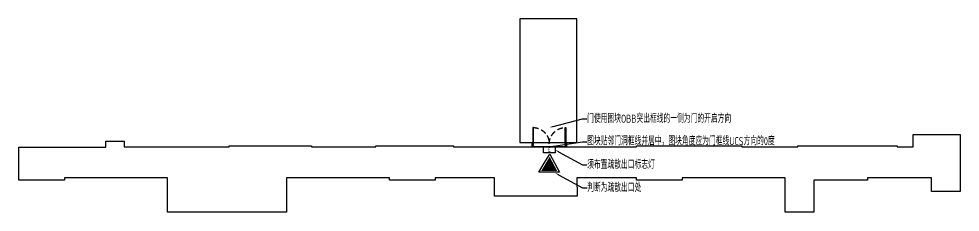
# Model space of a CAD drawing. Header units: millimetres. Extents: x -1582620 to 4754388, y -184455 to 3397362.
# Drawn here: x 3002884 to 3044033, y 2533799 to 2542250 of the extents above; entities that cross this region are included whole.
import ezdxf
from ezdxf import colors
from ezdxf.entities.mleader import LeaderData, LeaderLine
from ezdxf.enums import TextEntityAlignment as Align
from ezdxf.math import Vec2, Vec3

# ---------------------------------------------------------------- set-up
doc = ezdxf.new("R2010")
doc.units = ezdxf.units.MM
doc.header["$LTSCALE"] = 1000
doc.header["$MEASUREMENT"] = 0
doc.linetypes.add('HIDDEN', pattern=[0.375, 0.25, -0.125])
for name, color, linetype in [('AD-AREA-DIVD', 22, 'Continuous'), ('AE-DOOR-INSD', 61, 'Continuous'), ('C-XREF-EXT', 7, 'Continuous'), ('E-LITE-LITE', 3, 'Continuous'), ('E-REQU-WALL', 11, 'Continuous'), ('E-SHET-PROF', 1, 'Continuous'), ('E-UNIV-EL', 140, 'Continuous'), ('E-UNIV-NOTE', 6, 'Continuous')]:
    doc.layers.add(name, color=color, linetype=linetype)
doc.styles.add('TH-STYLE3', font='tssdeng.shx', dxfattribs={"width": 0.65, "bigfont": 'tssdchn.shx'})

# ---------------------------------------------------------------- blocks, each defined once
blk = doc.blocks.new('dfgg')
at = {"layer": 'AD-AREA-DIVD', "ltscale": 2}
blk.add_lwpolyline([(-777, -431), (0, 863), (777, -431), (0, -431)], close=True, dxfattribs=at)
blk.add_lwpolyline([(0, 669, 0, 1200, 0), (0, -331, 300, 300, 0)], format="xyseb", dxfattribs=at)
blk = doc.blocks.new('*U4')
for points in [[(30, 30), (60, 30), (60, 750), (30, 750)], [(1470, 30), (1440, 30), (1440, 750), (1470, 750)]]:
    blk.add_lwpolyline(points, close=True)
for points in [[(30, 0), (30, 30), (0, 30), (0, -30), (60, -30), (60, 0), (30, 0)], [(1470, 0), (1470, 30), (1500, 30), (1500, -30), (1440, -30), (1440, 0), (1470, 0)]]:
    blk.add_lwpolyline(points)
at = {"linetype": 'HIDDEN'}
for centre, start, end in [((30, 30), 0, 90), ((1470, 30), 90, 180)]:
    blk.add_arc(centre, 720, start, end, dxfattribs=at)
blk = doc.blocks.new('E-BFEL100')
blk.add_lwpolyline([(-2.5, 1.25), (2.5, 1.25), (2.5, -1.25), (-2.5, -1.25)], close=True)
at = {"layer": 'E-UNIV-EL', "style": 'TH-STYLE3', "width": 0.7}
blk.add_attdef('T', text='', height=1.8, dxfattribs=at).set_placement((0, 0), align=Align.MIDDLE)

msp = doc.modelspace()

# ---------------------------------------------------------------- linework, layer by layer
at = {"layer": 'E-REQU-WALL'}
msp.add_lwpolyline([(3024783.29, 2536850.33), (3027283.32, 2536850.33), (3027283.32, 2542250.33), (3024783.29, 2542250.33)], close=True, dxfattribs=at)
at = {"layer": 'E-REQU-WALL', "elevation": 0}
msp.add_lwpolyline([(3044033.25, 2537200.13), (3044033.25, 2534700.15), (3042783.25, 2534700.15), (3042783.25, 2535300.21), (3039983.32, 2535300.21), (3039983.32, 2535200.45), (3037633.62, 2535200.45), (3037633.62, 2533799.48), (3036383.59, 2533800.43), (3036383.59, 2535300.2), (3031882.94, 2535300.39), (3031882.94, 2535200.13), (3029883.68, 2535200.4), (3029883.68, 2535299.72), (3027282.38, 2535298.76), (3027283.68, 2534499.72), (3023683.32, 2534499.72), (3023683.85, 2535299.75), (3021083.85, 2535299.75), (3021083.85, 2535200.13), (3019083.83, 2535200.34), (3019083.8, 2535300.39), (3014583.83, 2535299.48), (3014583.83, 2533800.32), (3009383.83, 2533799.48), (3009383.67, 2535300.24), (3004883.32, 2535300.24), (3004883.83, 2535200.27), (3002883.97, 2535198.18), (3002883.97, 2536647.94), (3006684.28, 2536647.94), (3006684.28, 2536900.33), (3007484.28, 2536900.33), (3007484.28, 2536650.33), (3012083.32, 2536650.21), (3012084.28, 2536700.13), (3015683.35, 2536700.13), (3015683.35, 2536650.21), (3018483.35, 2536650.21), (3018483.35, 2536700.13), (3021883.32, 2536700.13), (3021883.32, 2536650.21), (3029883.32, 2536650.21), (3029883.49, 2536700.13), (3034483.39, 2536700.13), (3034483.39, 2536650.56), (3036933.39, 2536650.56), (3036933.39, 2536700.13), (3041283, 2536700.13), (3041283, 2536650.21), (3041983.32, 2536650.21), (3041983.32, 2537200.13), (3044033.25, 2537200.13)], dxfattribs=at)
at = {"layer": 'E-SHET-PROF'}
msp.add_lwpolyline([(3025323.29, 2536850.33), (3026823.29, 2536850.33), (3026823.29, 2536650.33), (3025323.29, 2536650.33)], close=True, dxfattribs=at)

# ---------------------------------------------------------------- block references
at = {"layer": 'AE-DOOR-INSD', "xscale": -1}
msp.add_blockref('*U4', (3026823.29, 2536750.33), dxfattribs=at)
at = {"layer": 'C-XREF-EXT', "xscale": 0.6000000000000001, "yscale": 0.6000000000000001, "zscale": 0.6000000000000001, "rotation": 239.0362434680477}
msp.add_blockref('dfgg', (3026073.29, 2535808.86), dxfattribs=at)
at = {"layer": 'E-LITE-LITE', "xscale": 100, "yscale": 100, "zscale": 100}
msp.add_blockref('E-BFEL100', (3026073.29, 2536525.33), dxfattribs=at).add_auto_attribs({'T': 'E'})

# ---------------------------------------------------------------- leaders
at = {"layer": 'E-UNIV-NOTE'}
ml = msp.add_multileader_mtext('Standard', dxfattribs=at)
ml.set_content('门使用图块OBB突出框线的一侧为门的开启方向', color=6, style='TH-STYLE3')
ml.set_leader_properties()
ml.build(insert=Vec2(0, 0))
ml.multileader.update_dxf_attribs({"dogleg_length": 2, "arrow_head_size": 180, "scale": 100})
ctx = ml.context
ctx.base_point, ctx.scale, ctx.char_height, ctx.arrow_head_size, ctx.landing_gap_size, ctx.plane_origin = Vec3(3027719.32, 2537884.58), 100, 350, 180, 9, Vec3(3027145.35, 2537803.44)
notes = []
notes.append((ctx, [(0, (1, 1, 0), (3027519.32, 2537884.58), (1, 0), 200, [(0, [(3026073.29, 2537500.33)], 0, [])])]))
ctx.mtext.insert, ctx.mtext.flow_direction = Vec3(3027728.32, 2538059.58), 5
ml = msp.add_multileader_mtext('Standard', dxfattribs=at)
ml.set_content('图块贴邻门洞框线并居中，图块角度应为门框线UCS方向的0度', color=6, style='TH-STYLE3')
ml.set_leader_properties()
ml.build(insert=Vec2(0, 0))
ml.multileader.update_dxf_attribs({"dogleg_length": 2, "arrow_head_size": 180, "scale": 100})
ctx = ml.context
ctx.base_point, ctx.scale, ctx.char_height, ctx.arrow_head_size, ctx.landing_gap_size, ctx.plane_origin = Vec3(3027719.32, 2536878.86), 100, 350, 180, 9, Vec3(3027145.35, 2536797.72)
notes.append((ctx, [(0, (1, 1, 0), (3027519.32, 2536878.86), (1, 0), 200, [(0, [(3026073.29, 2536650.33)], 0, [])])]))
ctx.mtext.insert, ctx.mtext.flow_direction = Vec3(3027728.32, 2537078.67), 5
ml = msp.add_multileader_mtext('Standard', dxfattribs=at)
ml.set_content('须布置疏散出口标志灯', color=6, style='TH-STYLE3')
ml.set_leader_properties()
ml.build(insert=Vec2(0, 0))
ml.multileader.update_dxf_attribs({"dogleg_length": 2, "arrow_head_size": 180, "scale": 100})
ctx = ml.context
ctx.base_point, ctx.scale, ctx.char_height, ctx.arrow_head_size, ctx.landing_gap_size, ctx.plane_origin = Vec3(3027719.32, 2535873.14), 100, 350, 180, 9, Vec3(3027145.35, 2535297.72)
notes.append((ctx, [(0, (1, 1, 0), (3027519.32, 2535873.14), (1, 0), 200, [(0, [(3026323.29, 2536525.33)], 0, [])])]))
ctx.mtext.insert, ctx.mtext.flow_direction = Vec3(3027728.32, 2536048.14), 5
ml = msp.add_multileader_mtext('Standard', dxfattribs=at)
ml.set_content('判断为疏散出口处', color=6, style='TH-STYLE3')
ml.set_leader_properties()
ml.build(insert=Vec2(0, 0))
ml.multileader.update_dxf_attribs({"dogleg_length": 2, "arrow_head_size": 180, "scale": 100})
ctx = ml.context
ctx.base_point, ctx.scale, ctx.char_height, ctx.arrow_head_size, ctx.landing_gap_size, ctx.plane_origin = Vec3(3027719.32, 2534867.42), 100, 350, 180, 9, Vec3(3027145.35, 2534292)
notes.append((ctx, [(0, (1, 1, 0), (3027519.32, 2534867.42), (1, 0), 200, [(0, [(3026323.29, 2535519.61)], 0, [])])]))
ctx.mtext.insert, ctx.mtext.flow_direction = Vec3(3027728.32, 2535042.42), 5
for ctx, leaders in notes:
    for number, flags, end, landing, length, lines in leaders:
        leader = LeaderData()
        leader.index, (leader.has_last_leader_line, leader.has_dogleg_vector, leader.attachment_direction) = number, flags
        leader.last_leader_point, leader.dogleg_vector, leader.dogleg_length = Vec3(end), Vec3(landing), length
        for number, points, colour, breaks in lines:
            line = LeaderLine()
            line.index, line.vertices, line.color, line.breaks = number, Vec3.list(points), colors.encode_raw_color(colour), breaks
            leader.lines.append(line)
        ctx.leaders.append(leader)

doc.saveas('drawing.dxf')
